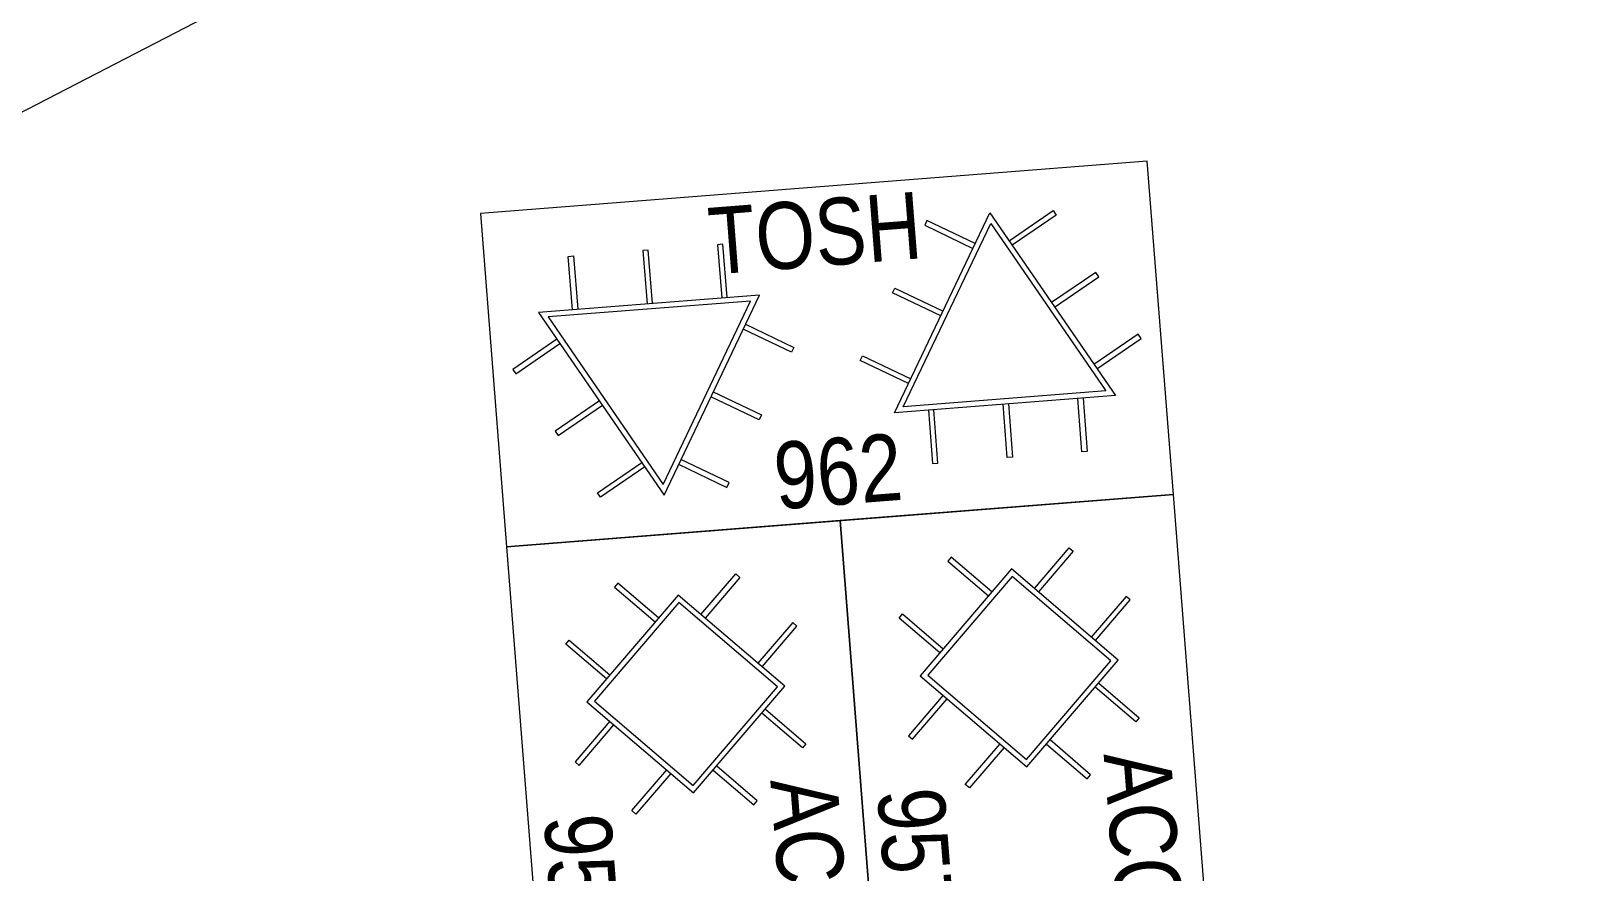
# Model space of a CAD drawing. Header units: millimetres. Extents: x 1954135 to 2038297, y 1349223 to 1397094.
# Drawn here: x 2006325 to 2008651, y 1382884 to 1384141 of the extents above; entities that cross this region are included whole.
import ezdxf
from ezdxf.enums import TextEntityAlignment as Align

# ---------------------------------------------------------------- set-up
doc = ezdxf.new("R2010")
doc.units = ezdxf.units.MM
doc.header["$MEASUREMENT"] = 0
doc.layers.get('Defpoints').update_dxf_attribs({"lineweight": 0})
for name, color, linetype, lineweight in [('01_Grundriss (Construction)', 7, 'Continuous', 0), ('10_Einrichtung', 7, 'Continuous', 0), ('10_Einrichtung (Construction)', 7, 'Continuous', 0)]:
    doc.layers.add(name, color=color, linetype=linetype, lineweight=lineweight)
doc.styles.add('Rossmann', font='ARIALN.TTF', dxfattribs={"height": 100})
doc.styles.add('Style-Arial Narrow', font='ARIALN.TTF')
doc.dimstyles.new('Rossmann', dxfattribs={"dimtxt": 100, "dimasz": 75, "dimexe": 50, "dimexo": 0.0625, "dimgap": 50, "dimtad": 1, "dimdec": 3, "dimlfac": 0.001, "dimzin": 3, "dimtxsty": 'Rossmann', "dimcen": 0, "dimadec": 3, "dimazin": 0, "dimtfac": 1, "dimtdec": 0, "dimtofl": 0, "dimtmove": 0, "dimatfit": 1, "dimfxl": 200, "dimfxlon": 1, "dimfrac": 2, "dimtolj": 1, "dimtzin": 3, "dimarcsym": 0})

# ---------------------------------------------------------------- blocks, each defined once
blk = doc.blocks.new('_Oblique-1')
at = {"color": 0, "linetype": 'ByBlock', "lineweight": -2}
blk.add_line((0.5, 0.5), (-0.5, -0.5), dxfattribs=at)
blk = doc.blocks.new('*D376')
at = {"layer": '10_Einrichtung', "color": 0, "linetype": 'ByBlock', "lineweight": -2, "transparency": 16777216}
for p, q in [((2005470.9, 1385494.5), (2005220.9, 1385498.9)), ((2005436.8, 1383588.8), (2005186.8, 1383593.3))]:
    blk.add_line(p, q, dxfattribs=at)
at = {"layer": '10_Einrichtung', "color": 0, "linetype": 'Continuous', "lineweight": -2, "transparency": 16777216}
blk.add_line((2005269.6, 1385423), (2005238.2, 1383667.4), dxfattribs=at)
at = {"layer": 'Defpoints', "color": 0, "linetype": 'Continuous', "lineweight": 0, "transparency": 16777216}
for p in [(2006592.7, 1385474.4), (2005236.8, 1383592.4), (2005511.6, 1383587.5)]:
    blk.add_point(p, dxfattribs=at)
at = {"layer": '10_Einrichtung', "color": 0, "linetype": 'Continuous', "lineweight": -2, "transparency": 16777216, "xscale": 75, "yscale": 75, "zscale": 75}
for p, rotation in [((2005270.9, 1385498), 88.9753740006706), ((2005236.8, 1383592.4), 268.9753740006706)]:
    blk.add_blockref('_Oblique-1', p, dxfattribs=dict(at, rotation=rotation))
at = {"layer": '10_Einrichtung', "color": 0, "linetype": 'Continuous', "lineweight": 0, "transparency": 16777216, "insert": (2005143.8, 1384547.2), "char_height": 100, "attachment_point": 5, "rotation": 88.9754, "style": 'Style-Arial Narrow'}
blk.add_mtext('\\A1;1,906', dxfattribs=at)
blk = doc.blocks.new('BeeL')
at = {"layer": '10_Einrichtung', "ltscale": 1000, "flags": 128}
blk.add_lwpolyline([(-1000, 0), (0, 0), (0, 500), (-1000, 500)], close=True, dxfattribs=at)
at = {"layer": '10_Einrichtung', "color": 252, "ltscale": 1000, "flags": 128}
for points in [[(-791.2, 366.7), (-847.8, 423.2), (-853.5, 417.6), (-796.9, 361)], [(-727.6, 366.7), (-671, 423.2), (-665.4, 417.6), (-721.9, 361)], [(-272.4, 366.7), (-329, 423.2), (-334.6, 417.6), (-278.1, 361)], [(-208.8, 366.7), (-152.2, 423.2), (-146.5, 417.6), (-203.1, 361)], [(-876.1, 281.8), (-932.7, 338.4), (-927, 344), (-870.4, 287.5)], [(-642.7, 281.8), (-586.2, 338.4), (-591.8, 344), (-648.4, 287.5)], [(-357.3, 281.8), (-413.8, 338.4), (-408.2, 344), (-351.6, 287.5)], [(-123.9, 281.8), (-67.3, 338.4), (-73, 344), (-129.6, 287.5)], [(-876.1, 218.2), (-932.7, 161.6), (-927, 156), (-870.4, 212.5)], [(-642.7, 218.2), (-586.2, 161.6), (-591.8, 156), (-648.4, 212.5)], [(-357.3, 218.2), (-413.8, 161.6), (-408.2, 156), (-351.6, 212.5)], [(-123.9, 218.2), (-67.3, 161.6), (-73, 156), (-129.6, 212.5)], [(-791.2, 133.3), (-847.8, 76.8), (-853.5, 82.4), (-796.9, 139)], [(-727.6, 133.3), (-671, 76.8), (-665.4, 82.4), (-721.9, 139)], [(-272.4, 133.3), (-329, 76.8), (-334.6, 82.4), (-278.1, 139)], [(-208.8, 133.3), (-152.2, 76.8), (-146.5, 82.4), (-203.1, 139)]]:
    blk.add_lwpolyline(points, dxfattribs=at)
at = {"layer": '10_Einrichtung', "color": 4, "linetype": 'Continuous', "ltscale": 1000, "flags": 128}
for points in [[(-759.4, 101.5), (-610.9, 250), (-759.4, 398.5), (-907.9, 250)], [(-240.6, 101.5), (-389.1, 250), (-240.6, 398.5), (-92.1, 250)], [(-759.4, 112.8), (-622.2, 250), (-759.4, 387.2), (-896.6, 250)], [(-240.6, 112.8), (-377.8, 250), (-240.6, 387.2), (-103.4, 250)]]:
    blk.add_lwpolyline(points, close=True, dxfattribs=at)
at = {"layer": '10_Einrichtung', "color": 7, "linetype": 'Continuous', "lineweight": 0, "style": 'Rossmann'}
blk.add_text('957', height=100, dxfattribs=at).set_placement((-592.8, 123.8), align=Align.TOP_LEFT)
at = {"layer": '10_Einrichtung (Construction)', "color": 7, "linetype": 'Continuous', "lineweight": 0, "style": 'Style-Arial Narrow'}
blk.add_text('ACC', height=100, dxfattribs=at).set_placement((-500, 415.7), align=Align.MIDDLE_CENTER)
blk = doc.blocks.new('*U1461')
at = {"layer": '10_Einrichtung', "color": 4, "linetype": 'Continuous', "ltscale": 1000}
for p, q in [((-165.7, -103.5), (0, 183.5)), ((-151.8, -95.5), (0, 167.5)), ((0, 183.5), (165.7, -103.5)), ((0, 167.5), (151.8, -95.5)), ((165.7, -103.5), (-165.7, -103.5)), ((151.8, -95.5), (-151.8, -95.5))]:
    blk.add_line(p, q, dxfattribs=at)
at = {"layer": '10_Einrichtung', "color": 252, "ltscale": 1000, "flags": 128}
for points in [[(-25.4, 139.4), (-94.7, 179.4), (-98.7, 172.5), (-29.4, 132.5)], [(25.4, 139.4), (94.7, 179.4), (98.7, 172.5), (29.4, 132.5)], [(-85.4, 35.5), (-154.7, 75.5), (-150.7, 82.4), (-81.4, 42.4)], [(85.4, 35.5), (154.7, 75.5), (150.7, 82.4), (81.4, 42.4)], [(-141.4, -61.5), (-210.7, -21.5), (-206.7, -14.6), (-137.4, -54.6)], [(141.4, -61.5), (210.7, -21.5), (206.7, -14.6), (137.4, -54.6)], [(-114.8, -103.5), (-114.8, -183.5), (-106.8, -183.5), (-106.8, -103.5)], [(5.2, -103.5), (5.2, -183.5), (-2.8, -183.5), (-2.8, -103.5)], [(117.2, -103.5), (117.2, -183.5), (109.2, -183.5), (109.2, -103.5)]]:
    blk.add_lwpolyline(points, dxfattribs=at)
blk = doc.blocks.new('*U1462')
at = {"layer": '10_Einrichtung', "color": 4, "linetype": 'Continuous', "ltscale": 1000}
for p, q in [((-165.7, -103.5), (0, 183.5)), ((-151.8, -95.5), (0, 167.5)), ((0, 183.5), (165.7, -103.5)), ((0, 167.5), (151.8, -95.5)), ((165.7, -103.5), (-165.7, -103.5)), ((151.8, -95.5), (-151.8, -95.5))]:
    blk.add_line(p, q, dxfattribs=at)
at = {"layer": '10_Einrichtung', "color": 252, "ltscale": 1000, "extrusion": (0, 0, -1), "flags": 128}
for points in [[(25.4, 139.4), (94.7, 179.4), (98.7, 172.5), (29.4, 132.5)], [(-25.4, 139.4), (-94.7, 179.4), (-98.7, 172.5), (-29.4, 132.5)], [(85.4, 35.5), (154.7, 75.5), (150.7, 82.4), (81.4, 42.4)], [(-85.4, 35.5), (-154.7, 75.5), (-150.7, 82.4), (-81.4, 42.4)], [(141.4, -61.5), (210.7, -21.5), (206.7, -14.6), (137.4, -54.6)], [(-141.4, -61.5), (-210.7, -21.5), (-206.7, -14.6), (-137.4, -54.6)], [(114.8, -103.5), (114.8, -183.5), (106.8, -183.5), (106.8, -103.5)], [(-5.2, -103.5), (-5.2, -183.5), (2.8, -183.5), (2.8, -103.5)], [(-117.2, -103.5), (-117.2, -183.5), (-109.2, -183.5), (-109.2, -103.5)]]:
    blk.add_lwpolyline(points, dxfattribs=at)
blk = doc.blocks.new('*U1460')
at = {"layer": '10_Einrichtung', "ltscale": 1000}
for p, q in [((500, 247.3), (-500, 247.3)), ((-500, 247.3), (-500, -252.7)), ((500, -252.7), (500, 247.3)), ((-500, -252.7), (500, -252.7))]:
    blk.add_line(p, q, dxfattribs=at)
at = {"layer": '10_Einrichtung', "color": 252, "ltscale": 1000}
blk.add_blockref('*U1461', (259.4, 5.2), dxfattribs=at)
at = {"layer": '10_Einrichtung', "color": 252, "ltscale": 1000, "extrusion": (0, 0, -1), "rotation": 180}
blk.add_blockref('*U1462', (259.4, -10.5), dxfattribs=at)
at = {"layer": '10_Einrichtung', "color": 7, "linetype": 'Continuous', "lineweight": 0, "style": 'Rossmann'}
blk.add_text('962', height=100, dxfattribs=at).set_placement((-92.8, -128.9), align=Align.TOP_LEFT)
at = {"layer": '10_Einrichtung (Construction)', "color": 7, "linetype": 'Continuous', "lineweight": 0, "style": 'Style-Arial Narrow'}
blk.add_text('TOSH', height=100, dxfattribs=at).set_placement((-163, 228.9), align=Align.TOP_LEFT)
blk = doc.blocks.new('BeeTosh')
at = {"layer": '10_Einrichtung', "color": 7, "linetype": 'Continuous', "lineweight": 0}
blk.add_blockref('*U1460', (-500, 252.6655), dxfattribs=at)

msp = doc.modelspace()

# ---------------------------------------------------------------- linework, layer by layer
at = {"layer": '01_Grundriss (Construction)', "color": 253, "linetype": 'Continuous', "lineweight": 0}
msp.add_line((2010448.2463, 1386160.5564), (1999730.6448, 1380615.8967), dxfattribs=at)

# ---------------------------------------------------------------- block references
at = {"layer": '10_Einrichtung', "color": 7, "linetype": 'Continuous', "lineweight": 0, "rotation": 4.47537400069537}
msp.add_blockref('BeeTosh', (2008033.0198, 1383448.4079), dxfattribs=at)
at = {"layer": '10_Einrichtung', "color": 252, "ltscale": 1000, "rotation": 274.4753740006648}
for p in [(2007612.5749, 1382412.4416), (2007114.0994, 1382373.4263)]:
    msp.add_blockref('BeeL', p, dxfattribs=at)

# ---------------------------------------------------------------- dimensions: what is measured, and where the dimension line sits
at = {"layer": '10_Einrichtung', "linetype": 'Continuous', "lineweight": 0}
dim = msp.add_linear_dim(base=(2005236.8377, 1383592.4075), p1=(2006592.7085, 1385474.392), p2=(2005511.5853, 1383587.4937), angle=268.975374, dimstyle='Rossmann', override={"dimtxsty": 'Style-Arial Narrow', "dimblk": '_Oblique-1', "dimtdec": 3, "dimfrac": 0}, dxfattribs=at)
dim.commit()
dim.dimension.update_dxf_attribs({"geometry": '*D376', "text_midpoint": (2005143.8009, 1384547.1886)})

doc.saveas('drawing.dxf')
